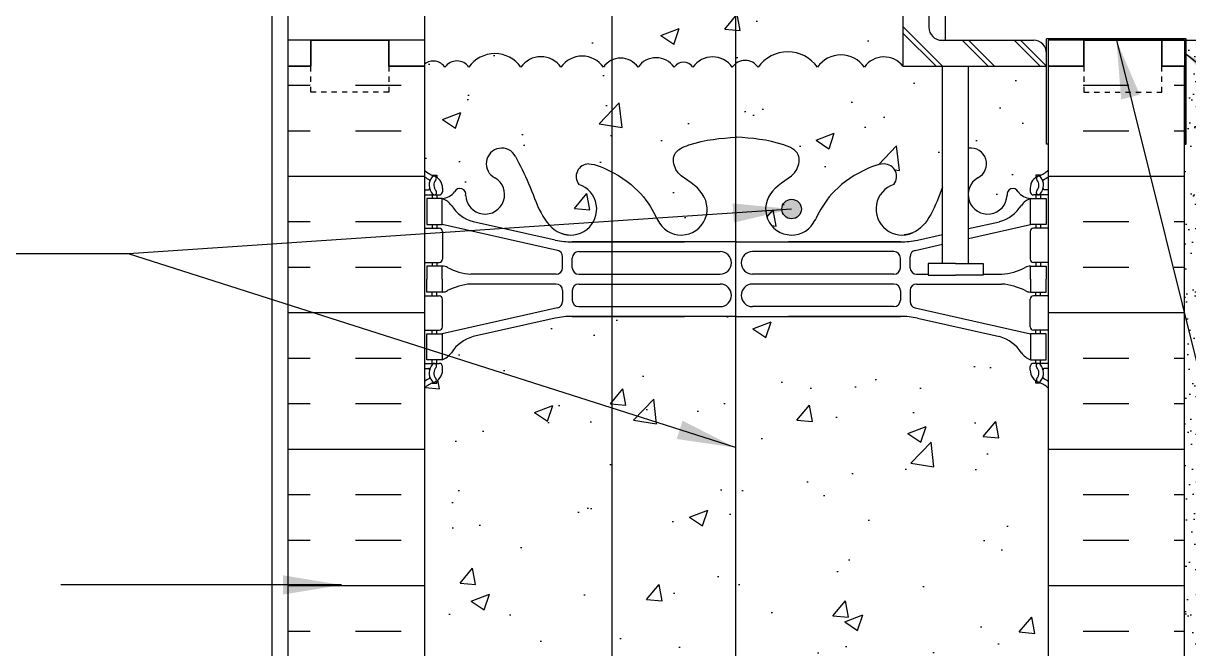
# Model space of a CAD drawing. Header units: inches. Extents: x 251.9 to 306.6, y 242.4 to 317.6.
# Drawn here: x 264.65 to 287.07, y 278.27 to 290.3 of the extents above; entities that cross this region are included whole.
import ezdxf

# ---------------------------------------------------------------- set-up
doc = ezdxf.new("R2010")
doc.units = ezdxf.units.IN
doc.header["$LTSCALE"] = 0.5
doc.header["$MEASUREMENT"] = 0
doc.linetypes.add('DASHED2', pattern=[0.375, 0.25, -0.125])
for name, color, linetype in [('HATCH', 12, 'Continuous'), ('line25', 2, 'Continuous'), ('LINE3', 3, 'Continuous'), ('LINE50', 5, 'Continuous'), ('LINE9', 9, 'Continuous'), ('TEXT', 4, 'Continuous'), ('Web_Edge', 9, 'Continuous')]:
    doc.layers.add(name, color=color, linetype=linetype)
doc.styles.add('DIM', font='romans.shx', dxfattribs={"width": 0.7})
doc.dimstyles.new('ext_12', dxfattribs={"dimscale": 12, "dimtxt": 0.09375, "dimasz": 0.09375, "dimexe": 0.09375, "dimexo": 0.0625, "dimgap": 0.0625, "dimtad": 1, "dimdec": 1, "dimzin": 3, "dimdsep": 46, "dimlunit": 4, "dimtxsty": 'DIM', "dimcen": 0.09, "dimdle": 0.09375, "dimclrt": 4, "dimadec": 0, "dimazin": 0, "dimtfac": 1, "dimtdec": 1, "dimtmove": 2, "dimatfit": 3, "dimfxl": 1, "dimfrac": 2, "dimtolj": 1, "dimtzin": 0, "dimarcsym": 0})
pattern_1 = [(0, (12.0422, 14.3605), (0, 2.625), []), (0, (12.0422, 15.2355), (0, 2.625), [0.875, -0.875]), (0, (12.0422, 16.1105), (0, 2.625), [0.875, -0.875])]
pattern_2 = [(50, (0, 0), (3.5863, -0.31376), [0.375, -4.125]), (355, (0, 0), (-0.693757, 3.76096), [0.3, -3.3]), (100.4514, (0.299, -0.026), (2.892544, 3.4472), [0.3187, -3.50571]), (46.1842, (0, 1), (5.336207, -0.827596), [0.5625, -6.1875]), (96.6356, (0.4447, 0.931), (4.67331, 4.87059), [0.47805, -5.25857]), (351.1842, (0, 1), (4.67331, 4.87059), [0.45, -4.95]), (21, (0.5, 0.75), (2.984535, -2.013094), [0.375, -4.125]), (326, (0.5, 0.75), (1.216577, 3.62575), [0.3, -3.3]), (71.4514, (0.7487, 0.5822), (4.201112, 1.612656), [0.3187, -3.50571]), (37.5, (0, 0), (0.0607993, 1.6644693), [0, -3.26, 0, -3.35, 0, -3.3125]), (7.5, (0, 0), (1.315348, 1.9720586), [0, -1.91, 0, -3.185, 0, -1.2625]), (327.5, (-1.115, 0), (2.669112, -0.1127744), [0, -1.25, 0, -3.9, 0, -5.175]), (317.5, (-1.615, 0), (2.915931, 0.500525), [0, -1.625, 0, -2.59, 0, -3.675])]

msp = doc.modelspace()

# ---------------------------------------------------------------- hatches: boundary and pattern name
at = {"layer": 'HATCH'}
h = msp.add_hatch(dxfattribs=at)
h.set_pattern_fill('AR-CONC', color=256, scale=0.5)
h.set_pattern_definition(pattern_2)
h.paths.add_polyline_path([(284.224, 306.006), (284.134, 306.006), (284.134, 306.047, -0.249069), (284.024, 306.254), (284.024, 306.322, -0.414214), (284.086, 306.384), (284.134, 306.384), (284.134, 306.454), (284.029, 306.454, -0.155529), (283.853, 306.588, 0.180914), (283.435, 306.9), (281.854, 307.253, 0.054974), (281.527, 307.289), (278.37, 307.289), (275.212, 307.289, 0.054974), (274.885, 307.253), (273.304, 306.9, 0.180914), (272.886, 306.588, -0.155529), (272.711, 306.454), (272.606, 306.454), (272.606, 306.384), (272.653, 306.384, -0.414214), (272.716, 306.322), (272.716, 306.254, -0.249069), (272.606, 306.047), (272.606, 306.006), (272.516, 306.006, 0.088416), (272.37, 305.908), (272.37, 303.476), (277.326, 303.476), (278.326, 304.476), (278.326, 302.476), (279.326, 303.476), (284.37, 303.476), (284.37, 305.908, 0.088416)])
h.paths.add_polyline_path([(284.37, 300.976), (279.326, 300.976), (278.326, 299.976), (278.326, 301.976), (277.326, 300.976), (272.37, 300.976), (272.37, 295.67, 0.088416), (272.516, 295.573), (272.606, 295.573), (272.606, 295.531, -0.249069), (272.716, 295.324), (272.716, 295.257, -0.414214), (272.653, 295.194), (272.606, 295.194), (272.606, 295.124), (272.711, 295.124, -0.155529), (272.886, 294.99, 0.180914), (273.304, 294.679), (274.885, 294.326, 0.054974), (275.212, 294.29), (278.37, 294.29), (281.527, 294.29, 0.054974), (281.854, 294.326), (283.435, 294.679, 0.180914), (283.853, 294.99, -0.155529), (284.029, 295.124), (284.134, 295.124), (284.134, 295.194), (284.086, 295.194, -0.414214), (284.024, 295.257), (284.024, 295.324, -0.249069), (284.134, 295.531), (284.134, 295.573), (284.224, 295.573, 0.088422), (284.37, 295.67)])
edge = h.paths.add_edge_path()
edge.add_line((281.574, 291.476), (281.824, 291.476))
edge.add_arc((281.824, 291.226), 0.25, 0, 90, ccw=False)
edge.add_line((282.074, 291.226), (282.074, 290.226))
edge.add_arc((282.324, 290.226), 0.25, 180, 270)
edge.add_line((282.324, 289.976), (282.389, 289.976))
edge.add_line((282.389, 289.976), (282.389, 291.476))
edge.add_line((282.389, 291.476), (282.486, 291.476))
edge.add_spline(control_points=[(282.486, 291.476), (282.445, 291.559), (282.245, 291.991), (282.084, 292.553), (281.759, 292.683)], knot_values=[0.298239, 0.298239, 0.298239, 0.298239, 0.579211, 1.703896, 1.703896, 1.703896, 1.703896], degree=3, periodic=0)
edge.add_spline(control_points=[(281.759, 292.683), (281.709, 292.703), (281.655, 292.716), (281.598, 292.724)], knot_values=[1.703896, 1.703896, 1.703896, 1.703896, 1.875321, 1.875321, 1.875321, 1.875321], degree=3, periodic=0)
edge.add_arc((281.557, 292.226), 0.5, 85.2926, 251.7937)
edge.add_arc((281.211, 291.601), 0.242, -90, 38.2327, ccw=False)
edge.add_spline(control_points=[(281.211, 291.359), (281.09, 291.357), (280.27, 291.709), (280.025, 292.156), (279.886, 292.436)], knot_values=[0.038125, 0.038125, 0.038125, 0.038125, 0.320663, 1.237398, 1.237398, 1.237398, 1.237398], degree=3, periodic=0)
edge.add_arc((279.432, 292.226), 0.5, 24.819, 224.1875)
edge.add_spline(control_points=[(279.074, 291.877), (279.181, 291.714), (279.541, 291.624), (279.618, 291.128), (279.07, 290.892), (278.666, 290.864), (278.37, 290.843)], knot_values=[0.229407, 0.229407, 0.229407, 0.229407, 0.844432, 1.128849, 1.464331, 2.389004, 2.389004, 2.389004, 2.389004], degree=3, periodic=0)
edge.add_spline(control_points=[(278.37, 290.843), (278.073, 290.864), (277.669, 290.892), (277.121, 291.128), (277.198, 291.624), (277.558, 291.714), (277.666, 291.877)], knot_values=[0.229407, 0.229407, 0.229407, 0.229407, 1.15408, 1.489562, 1.773979, 2.389004, 2.389004, 2.389004, 2.389004], degree=3, periodic=0)
edge.add_arc((277.307, 292.226), 0.5, 315.8125, 515.181)
edge.add_spline(control_points=[(276.853, 292.436), (276.714, 292.156), (276.469, 291.709), (275.649, 291.357), (275.528, 291.359)], knot_values=[0.038125, 0.038125, 0.038125, 0.038125, 0.95486, 1.237398, 1.237398, 1.237398, 1.237398], degree=3, periodic=0)
edge.add_arc((275.528, 291.601), 0.242, 141.7673, 270, ccw=False)
edge.add_arc((275.182, 292.226), 0.5, 288.2063, 454.7074)
edge.add_spline(control_points=[(275.141, 292.724), (275.084, 292.716), (275.03, 292.703), (274.98, 292.683)], knot_values=[1.703896, 1.703896, 1.703896, 1.703896, 1.875321, 1.875321, 1.875321, 1.875321], degree=3, periodic=0)
edge.add_spline(control_points=[(274.98, 292.683), (274.655, 292.553), (274.46, 291.872), (274.207, 291.382), (274.121, 291.215)], knot_values=[0, 0, 0, 0, 1.124685, 1.703896, 1.703896, 1.703896, 1.703896], degree=3, periodic=0)
edge.add_arc((273.856, 291.354), 0.3, 116.0575, 333.0565, ccw=False)
edge.add_arc((273.536, 291.948), 0.375, 300.1325, 537.0763)
edge.add_arc((273.05, 291.943), 0.113, -154.0569, 12.1844, ccw=False)
edge.add_arc((272.673, 291.675), 0.352, 38.4669, 83.8709)
edge.add_line((272.711, 292.024), (272.606, 292.024))
edge.add_line((272.606, 292.024), (272.606, 291.954))
edge.add_line((272.606, 291.954), (272.653, 291.954))
edge.add_arc((272.653, 291.892), 0.0625, 0, 90, ccw=False)
edge.add_line((272.716, 291.892), (272.716, 291.824))
edge.add_arc((272.466, 291.824), 0.25, 304.0558, 360, ccw=False)
edge.add_line((272.606, 291.617), (272.606, 291.575))
edge.add_line((272.606, 291.575), (272.516, 291.575))
edge.add_arc((272.716, 291.117), 0.5, 113.5782, 133.7891)
edge.add_line((272.37, 291.478), (272.37, 289.52))
edge.add_arc((272.537, 289.301), 0.276, 35, 127.3073, ccw=False)
edge.add_arc((272.993, 289.297), 0.281, 35, 145, ccw=False)
edge.add_arc((273.723, 289.109), 0.61, 35, 145, ccw=False)
edge.add_arc((274.609, 289.188), 0.471, 35, 145, ccw=False)
edge.add_arc((275.403, 289.173), 0.498, 35, 145, ccw=False)
edge.add_arc((276.144, 289.226), 0.406, 35, 145, ccw=False)
edge.add_arc((276.825, 289.215), 0.425, 35, 145, ccw=False)
edge.add_arc((277.353, 289.332), 0.22, 35, 145, ccw=False)
edge.add_arc((277.912, 289.194), 0.461, 35, 145, ccw=False)
edge.add_arc((278.54, 289.284), 0.305, 35, 145, ccw=False)
edge.add_arc((279.359, 289.06), 0.696, 35, 145, ccw=False)
edge.add_arc((280.381, 289.142), 0.552, 35, 145, ccw=False)
edge.add_arc((281.21, 289.195), 0.46, 37.6084, 145, ccw=False)
edge.add_line((281.574, 289.476), (281.574, 291.476))
h.paths.add_polyline_path([(284.024, 291.824), (284.024, 291.892, -0.414214), (284.086, 291.954), (284.134, 291.954), (284.134, 292.024), (284.029, 292.024, 0.200746), (283.791, 291.893, -0.886605), (283.578, 291.967, 1.679912), (283.015, 291.623, -0.176523), (283.158, 291.476), (284.37, 291.476), (284.37, 291.478, 0.088426), (284.224, 291.575), (284.134, 291.575), (284.134, 291.617, -0.249069)])
h.paths.add_polyline_path([(284.37, 283.286, 0.088414), (284.224, 283.383), (284.134, 283.383), (284.134, 283.425, -0.249069), (284.024, 283.632), (284.024, 283.699, -0.414214), (284.086, 283.762), (284.029, 283.832, -0.168672), (283.843, 283.982, 0.17445), (283.435, 284.277), (281.854, 284.63, 0.054974), (281.527, 284.666), (278.37, 284.666), (275.212, 284.666, 0.054974), (274.885, 284.63), (273.304, 284.277, 0.17445), (272.897, 283.982, -0.168672), (272.711, 283.832), (272.653, 283.762, -0.414214), (272.716, 283.699), (272.716, 283.632, -0.249069), (272.606, 283.425), (272.606, 283.383), (272.516, 283.383, 0.088416), (272.37, 283.286), (272.37, 277.67, 0.088416), (272.516, 277.573), (272.606, 277.573), (272.606, 277.531, -0.249069), (272.716, 277.324), (272.716, 277.257, -0.414214), (272.653, 277.194), (272.711, 277.124, -0.168672), (272.897, 276.975, 0.17445), (273.304, 276.679), (274.885, 276.326, 0.054974), (275.212, 276.29), (278.37, 276.29), (281.527, 276.29, 0.054974), (281.854, 276.326), (283.435, 276.679, 0.17445), (283.843, 276.975, -0.168672), (284.029, 277.124), (284.086, 277.194, -0.414214), (284.024, 277.257), (284.024, 277.324, -0.249069), (284.134, 277.531), (284.134, 277.573), (284.224, 277.573, 0.088412), (284.37, 277.67)])
h.paths.add_polyline_path([(284.37, 265.286, 0.08841), (284.224, 265.383), (284.134, 265.383), (284.134, 265.425, -0.249069), (284.024, 265.632), (284.024, 265.699, -0.414214), (284.086, 265.762), (284.029, 265.832, -0.168672), (283.843, 265.982, 0.17445), (283.435, 266.277), (281.854, 266.63, 0.054974), (281.527, 266.666), (278.37, 266.666), (275.212, 266.666, 0.054974), (274.885, 266.63), (273.304, 266.277, 0.17445), (272.897, 265.982, -0.168672), (272.711, 265.832), (272.653, 265.762, -0.414214), (272.716, 265.699), (272.716, 265.632, -0.249069), (272.606, 265.425), (272.606, 265.383), (272.516, 265.383, 0.088416), (272.37, 265.286), (272.37, 262.419), (277.37, 262.419), (278.37, 263.419), (278.37, 262.419), (278.37, 261.419), (279.37, 262.419), (284.37, 262.419)])
h = msp.add_hatch(dxfattribs=at)
h.set_pattern_fill('INSUL', color=256, scale=7, style=0)
h.set_pattern_definition(pattern_1)
h.paths.add_polyline_path([(272.37, 300.976), (269.745, 300.976), (269.745, 289.478), (270.182, 289.478), (270.182, 289.978), (271.682, 289.978), (271.682, 289.478), (272.37, 289.478)])
h.paths.add_polyline_path([(286.995, 300.976), (284.37, 300.976), (284.37, 291.476), (286.995, 291.476)])
h = msp.add_hatch(dxfattribs=at)
h.set_pattern_fill('INSUL', color=256, scale=7, style=0)
h.set_pattern_definition(pattern_1)
h.paths.add_polyline_path([(269.745, 271.478), (270.182, 271.478), (270.182, 271.978), (271.682, 271.978), (271.682, 271.478), (272.37, 271.478), (272.37, 289.478), (271.682, 289.478), (271.682, 289.978), (270.182, 289.978), (270.182, 289.478), (269.745, 289.478)])
h.paths.add_polyline_path([(286.995, 272.132), (284.37, 273.19), (284.37, 289.478), (286.995, 289.478)])
h = msp.add_hatch(dxfattribs=at)
h.set_pattern_fill('AR-SAND', color=256, scale=0.25, style=0)
h.set_pattern_definition([(37.5, (-101.89844, 39.00143), (-0.01574834, 0.48170594), [0, -0.38, 0, -0.425, 0, -0.40625]), (7.5, (-101.89844, 39.00143), (0.4424442, 0.7055365), [0, -0.205, 0, -0.3425, 0, -0.13125]), (327.5, (-102.20594, 39.00143), (0.77853547, 0.00141476), [0, -0.125, 0, -0.45, 0, -0.5875]), (317.5, (-102.20594, 39.0014), (0.75153165, 0.2194189), [0, -0.0625, 0, -0.295, 0, -0.3375])])
h.paths.add_polyline_path([(286.995, 272.419), (286.995, 272.132), (287.495, 272.132), (287.495, 285.917), (287.495, 289.976), (286.995, 289.976)])
h = msp.add_hatch(dxfattribs=at)
h.set_pattern_fill('AR-CONC', color=256, scale=0.5)
h.set_pattern_definition(pattern_2)
h.paths.add_polyline_path([(284.37, 287.976), (284.338, 287.976), (284.338, 289.476), (282.838, 289.476), (282.838, 287.898, -0.85879), (283.015, 287.333, 0.206862), (282.838, 287.094), (282.838, 286.923, 0.868971), (283.578, 286.989, -0.886605), (283.791, 287.063, 0.200746), (284.029, 286.932), (284.134, 286.932), (284.134, 287.002), (284.086, 287.002, -0.414214), (284.024, 287.064), (284.024, 287.132, -0.249069), (284.134, 287.339), (284.134, 287.381), (284.224, 287.381, 0.088415), (284.37, 287.478)])
edge = h.paths.add_edge_path()
edge.add_line((282.338, 289.476), (281.574, 289.476))
edge.add_arc((281.21, 289.195), 0.46, 37.6084, 145)
edge.add_arc((280.381, 289.142), 0.552, 35, 145)
edge.add_arc((279.359, 289.06), 0.696, 35, 145)
edge.add_arc((278.54, 289.284), 0.305, 35, 145)
edge.add_arc((277.912, 289.194), 0.461, 35, 145)
edge.add_arc((277.353, 289.332), 0.22, 35, 145)
edge.add_arc((276.825, 289.215), 0.425, 35, 145)
edge.add_arc((276.144, 289.226), 0.406, 35, 145)
edge.add_arc((275.403, 289.173), 0.498, 35, 145)
edge.add_arc((274.609, 289.188), 0.471, 35, 145)
edge.add_arc((273.723, 289.109), 0.61, 35, 145)
edge.add_arc((272.993, 289.297), 0.281, 35, 145)
edge.add_arc((272.537, 289.301), 0.276, 35, 127.3073)
edge.add_line((272.37, 289.52), (272.37, 289.478))
edge.add_line((272.37, 289.478), (272.37, 287.783))
edge.add_line((272.37, 287.783), (272.37, 287.478))
edge.add_arc((272.716, 287.839), 0.5, 226.2109, 246.4218)
edge.add_line((272.516, 287.381), (272.606, 287.381))
edge.add_line((272.606, 287.381), (272.606, 287.339))
edge.add_arc((272.466, 287.132), 0.25, 0, 55.9442, ccw=False)
edge.add_line((272.716, 287.132), (272.716, 287.064))
edge.add_arc((272.653, 287.064), 0.0625, -90, 0, ccw=False)
edge.add_line((272.653, 287.002), (272.606, 287.002))
edge.add_line((272.606, 287.002), (272.606, 286.932))
edge.add_line((272.606, 286.932), (272.711, 286.932))
edge.add_arc((272.673, 287.281), 0.352, 276.1291, 321.5331)
edge.add_arc((273.05, 287.013), 0.113, -12.1844, 154.0569, ccw=False)
edge.add_arc((273.536, 287.008), 0.375, 182.9237, 419.8675)
edge.add_arc((273.856, 287.602), 0.3, 27.597, 243.9425, ccw=False)
edge.add_spline(control_points=[(274.121, 287.741), (274.188, 287.612), (274.254, 287.483), (274.318, 287.344)], knot_values=[0, 0, 0, 0, 0.447744, 0.447744, 0.447744, 0.447744], degree=3, periodic=0)
edge.add_spline(control_points=[(274.318, 287.344), (274.336, 287.304), (274.415, 287.125), (274.487, 286.926), (274.551, 286.784)], knot_values=[0.447744, 0.447744, 0.447744, 0.447744, 0.579211, 1.009728, 1.009728, 1.009728, 1.009728], degree=3, periodic=0)
edge.add_spline(control_points=[(274.551, 286.784), (274.566, 286.749), (274.583, 286.715), (274.6, 286.681)], knot_values=[1.009728, 1.009728, 1.009728, 1.009728, 1.116334, 1.116334, 1.116334, 1.116334], degree=3, periodic=0)
edge.add_spline(control_points=[(274.6, 286.681), (274.613, 286.654), (274.628, 286.628), (274.642, 286.603)], knot_values=[1.116334, 1.116334, 1.116334, 1.116334, 1.201719, 1.201719, 1.201719, 1.201719], degree=3, periodic=0)
edge.add_spline(control_points=[(274.642, 286.603), (274.656, 286.579), (274.671, 286.555), (274.686, 286.533)], knot_values=[1.201719, 1.201719, 1.201719, 1.201719, 1.282554, 1.282554, 1.282554, 1.282554], degree=3, periodic=0)
edge.add_spline(control_points=[(274.686, 286.533), (274.696, 286.517), (274.707, 286.501), (274.718, 286.486)], knot_values=[1.282554, 1.282554, 1.282554, 1.282554, 1.339568, 1.339568, 1.339568, 1.339568], degree=3, periodic=0)
edge.add_spline(control_points=[(274.718, 286.486), (274.729, 286.472), (274.74, 286.458), (274.751, 286.445)], knot_values=[1.339568, 1.339568, 1.339568, 1.339568, 1.393854, 1.393854, 1.393854, 1.393854], degree=3, periodic=0)
edge.add_spline(control_points=[(274.751, 286.445), (274.763, 286.431), (274.776, 286.417), (274.788, 286.404)], knot_values=[1.393854, 1.393854, 1.393854, 1.393854, 1.451471, 1.451471, 1.451471, 1.451471], degree=3, periodic=0)
edge.add_spline(control_points=[(274.788, 286.404), (274.8, 286.392), (274.813, 286.381), (274.825, 286.37)], knot_values=[1.451471, 1.451471, 1.451471, 1.451471, 1.505342, 1.505342, 1.505342, 1.505342], degree=3, periodic=0)
edge.add_spline(control_points=[(274.825, 286.37), (274.839, 286.358), (274.853, 286.346), (274.867, 286.336)], knot_values=[1.505342, 1.505342, 1.505342, 1.505342, 1.563384, 1.563384, 1.563384, 1.563384], degree=3, periodic=0)
edge.add_spline(control_points=[(274.867, 286.336), (274.88, 286.326), (274.894, 286.317), (274.908, 286.309)], knot_values=[1.563384, 1.563384, 1.563384, 1.563384, 1.616944, 1.616944, 1.616944, 1.616944], degree=3, periodic=0)
edge.add_spline(control_points=[(274.908, 286.309), (274.92, 286.302), (274.932, 286.295), (274.944, 286.289)], knot_values=[1.616944, 1.616944, 1.616944, 1.616944, 1.660464, 1.660464, 1.660464, 1.660464], degree=3, periodic=0)
edge.add_spline(control_points=[(274.944, 286.289), (274.956, 286.283), (274.968, 286.278), (274.98, 286.273)], knot_values=[1.660464, 1.660464, 1.660464, 1.660464, 1.703896, 1.703896, 1.703896, 1.703896], degree=3, periodic=0)
edge.add_spline(control_points=[(274.98, 286.273), (274.99, 286.269), (275, 286.265), (275.01, 286.262)], knot_values=[1.703896, 1.703896, 1.703896, 1.703896, 1.737704, 1.737704, 1.737704, 1.737704], degree=3, periodic=0)
edge.add_spline(control_points=[(275.01, 286.262), (275.023, 286.258), (275.036, 286.254), (275.049, 286.25)], knot_values=[1.737704, 1.737704, 1.737704, 1.737704, 1.78039, 1.78039, 1.78039, 1.78039], degree=3, periodic=0)
edge.add_spline(control_points=[(275.049, 286.25), (275.063, 286.247), (275.077, 286.244), (275.091, 286.241)], knot_values=[1.78039, 1.78039, 1.78039, 1.78039, 1.824512, 1.824512, 1.824512, 1.824512], degree=3, periodic=0)
edge.add_spline(control_points=[(275.091, 286.241), (275.108, 286.237), (275.124, 286.235), (275.141, 286.232)], knot_values=[1.824512, 1.824512, 1.824512, 1.824512, 1.875321, 1.875321, 1.875321, 1.875321], degree=3, periodic=0)
edge.add_arc((275.182, 286.73), 0.5, 265.2926, 431.7937)
edge.add_arc((275.528, 287.355), 0.242, 90.0949, 218.2327, ccw=False)
edge.add_spline(control_points=[(275.528, 287.597), (275.536, 287.597), (275.545, 287.597), (275.554, 287.596)], knot_values=[0.038125, 0.038125, 0.038125, 0.038125, 0.057028, 0.057028, 0.057028, 0.057028], degree=3, periodic=0)
edge.add_spline(control_points=[(275.554, 287.596), (275.562, 287.596), (275.571, 287.595), (275.58, 287.594)], knot_values=[0.057028, 0.057028, 0.057028, 0.057028, 0.075602, 0.075602, 0.075602, 0.075602], degree=3, periodic=0)
edge.add_spline(control_points=[(275.58, 287.594), (275.59, 287.592), (275.599, 287.591), (275.609, 287.589)], knot_values=[0.075602, 0.075602, 0.075602, 0.075602, 0.094837, 0.094837, 0.094837, 0.094837], degree=3, periodic=0)
edge.add_spline(control_points=[(275.609, 287.589), (275.619, 287.587), (275.63, 287.584), (275.64, 287.582)], knot_values=[0.094837, 0.094837, 0.094837, 0.094837, 0.114375, 0.114375, 0.114375, 0.114375], degree=3, periodic=0)
edge.add_spline(control_points=[(275.64, 287.582), (275.66, 287.577), (275.681, 287.571), (275.702, 287.564)], knot_values=[0.114375, 0.114375, 0.114375, 0.114375, 0.151527, 0.151527, 0.151527, 0.151527], degree=3, periodic=0)
edge.add_spline(control_points=[(275.702, 287.564), (275.725, 287.556), (275.748, 287.548), (275.771, 287.539)], knot_values=[0.151527, 0.151527, 0.151527, 0.151527, 0.190624, 0.190624, 0.190624, 0.190624], degree=3, periodic=0)
edge.add_spline(control_points=[(275.771, 287.539), (275.815, 287.521), (275.861, 287.501), (275.905, 287.479)], knot_values=[0.190624, 0.190624, 0.190624, 0.190624, 0.264926, 0.264926, 0.264926, 0.264926], degree=3, periodic=0)
edge.add_spline(control_points=[(275.905, 287.479), (275.939, 287.463), (275.982, 287.44), (276.023, 287.417), (276.033, 287.412)], knot_values=[0.264926, 0.264926, 0.264926, 0.264926, 0.320663, 0.337943, 0.337943, 0.337943, 0.337943], degree=3, periodic=0)
edge.add_spline(control_points=[(276.033, 287.412), (276.076, 287.387), (276.117, 287.362), (276.156, 287.337)], knot_values=[0.337943, 0.337943, 0.337943, 0.337943, 0.416132, 0.416132, 0.416132, 0.416132], degree=3, periodic=0)
edge.add_spline(control_points=[(276.156, 287.337), (276.192, 287.314), (276.226, 287.29), (276.259, 287.266)], knot_values=[0.416132, 0.416132, 0.416132, 0.416132, 0.48854, 0.48854, 0.48854, 0.48854], degree=3, periodic=0)
edge.add_spline(control_points=[(276.259, 287.266), (276.294, 287.24), (276.327, 287.214), (276.358, 287.188)], knot_values=[0.48854, 0.48854, 0.48854, 0.48854, 0.567329, 0.567329, 0.567329, 0.567329], degree=3, periodic=0)
edge.add_spline(control_points=[(276.358, 287.188), (276.387, 287.163), (276.414, 287.139), (276.439, 287.115)], knot_values=[0.567329, 0.567329, 0.567329, 0.567329, 0.639328, 0.639328, 0.639328, 0.639328], degree=3, periodic=0)
edge.add_spline(control_points=[(276.439, 287.115), (276.467, 287.088), (276.494, 287.061), (276.518, 287.034)], knot_values=[0.639328, 0.639328, 0.639328, 0.639328, 0.718521, 0.718521, 0.718521, 0.718521], degree=3, periodic=0)
edge.add_spline(control_points=[(276.518, 287.034), (276.541, 287.01), (276.561, 286.985), (276.581, 286.961)], knot_values=[0.718521, 0.718521, 0.718521, 0.718521, 0.789856, 0.789856, 0.789856, 0.789856], degree=3, periodic=0)
edge.add_spline(control_points=[(276.581, 286.961), (276.603, 286.934), (276.624, 286.907), (276.644, 286.88)], knot_values=[0.789856, 0.789856, 0.789856, 0.789856, 0.869703, 0.869703, 0.869703, 0.869703], degree=3, periodic=0)
edge.add_spline(control_points=[(276.644, 286.88), (276.664, 286.851), (276.683, 286.823), (276.701, 286.795)], knot_values=[0.869703, 0.869703, 0.869703, 0.869703, 0.95312, 0.95312, 0.95312, 0.95312], degree=3, periodic=0)
edge.add_spline(control_points=[(276.701, 286.795), (276.732, 286.747), (276.759, 286.7), (276.784, 286.654)], knot_values=[0.95312, 0.95312, 0.95312, 0.95312, 1.0964, 1.0964, 1.0964, 1.0964], degree=3, periodic=0)
edge.add_spline(control_points=[(276.784, 286.654), (276.809, 286.608), (276.832, 286.564), (276.853, 286.52)], knot_values=[1.0964, 1.0964, 1.0964, 1.0964, 1.237398, 1.237398, 1.237398, 1.237398], degree=3, periodic=0)
edge.add_arc((277.307, 286.73), 0.5, 204.819, 404.1875)
edge.add_spline(control_points=[(277.666, 287.079), (277.558, 287.242), (277.198, 287.333), (277.121, 287.828), (277.669, 288.064), (278.073, 288.092), (278.37, 288.113)], knot_values=[0.229407, 0.229407, 0.229407, 0.229407, 0.844432, 1.128849, 1.464331, 2.389004, 2.389004, 2.389004, 2.389004], degree=3, periodic=0)
edge.add_spline(control_points=[(278.37, 288.113), (278.666, 288.092), (279.07, 288.064), (279.618, 287.828), (279.541, 287.333), (279.181, 287.242), (279.074, 287.079)], knot_values=[0.229407, 0.229407, 0.229407, 0.229407, 1.15408, 1.489562, 1.773979, 2.389004, 2.389004, 2.389004, 2.389004], degree=3, periodic=0)
edge.add_arc((279.432, 286.73), 0.5, 135.8125, 335.181)
edge.add_spline(control_points=[(279.886, 286.52), (279.907, 286.564), (279.93, 286.608), (279.955, 286.654)], knot_values=[1.0964, 1.0964, 1.0964, 1.0964, 1.237398, 1.237398, 1.237398, 1.237398], degree=3, periodic=0)
edge.add_spline(control_points=[(279.955, 286.654), (279.994, 286.727), (280.04, 286.803), (280.095, 286.88)], knot_values=[0.869703, 0.869703, 0.869703, 0.869703, 1.0964, 1.0964, 1.0964, 1.0964], degree=3, periodic=0)
edge.add_spline(control_points=[(280.095, 286.88), (280.115, 286.907), (280.136, 286.934), (280.158, 286.961)], knot_values=[0.789856, 0.789856, 0.789856, 0.789856, 0.869703, 0.869703, 0.869703, 0.869703], degree=3, periodic=0)
edge.add_spline(control_points=[(280.158, 286.961), (280.178, 286.985), (280.199, 287.01), (280.221, 287.034)], knot_values=[0.718521, 0.718521, 0.718521, 0.718521, 0.789856, 0.789856, 0.789856, 0.789856], degree=3, periodic=0)
edge.add_spline(control_points=[(280.221, 287.034), (280.246, 287.061), (280.272, 287.088), (280.3, 287.115)], knot_values=[0.639328, 0.639328, 0.639328, 0.639328, 0.718521, 0.718521, 0.718521, 0.718521], degree=3, periodic=0)
edge.add_spline(control_points=[(280.3, 287.115), (280.325, 287.139), (280.352, 287.163), (280.381, 287.188)], knot_values=[0.567328, 0.567328, 0.567328, 0.567328, 0.639328, 0.639328, 0.639328, 0.639328], degree=3, periodic=0)
edge.add_spline(control_points=[(280.381, 287.188), (280.412, 287.214), (280.445, 287.24), (280.48, 287.266)], knot_values=[0.48854, 0.48854, 0.48854, 0.48854, 0.567328, 0.567328, 0.567328, 0.567328], degree=3, periodic=0)
edge.add_spline(control_points=[(280.48, 287.266), (280.513, 287.29), (280.547, 287.314), (280.583, 287.337)], knot_values=[0.416132, 0.416132, 0.416132, 0.416132, 0.48854, 0.48854, 0.48854, 0.48854], degree=3, periodic=0)
edge.add_spline(control_points=[(280.583, 287.337), (280.622, 287.362), (280.663, 287.387), (280.706, 287.412)], knot_values=[0.337943, 0.337943, 0.337943, 0.337943, 0.416132, 0.416132, 0.416132, 0.416132], degree=3, periodic=0)
edge.add_spline(control_points=[(280.706, 287.412), (280.716, 287.417), (280.757, 287.44), (280.8, 287.463), (280.834, 287.479)], knot_values=[0.264926, 0.264926, 0.264926, 0.264926, 0.282207, 0.337943, 0.337943, 0.337943, 0.337943], degree=3, periodic=0)
edge.add_spline(control_points=[(280.834, 287.479), (280.879, 287.501), (280.924, 287.521), (280.968, 287.539)], knot_values=[0.190624, 0.190624, 0.190624, 0.190624, 0.264926, 0.264926, 0.264926, 0.264926], degree=3, periodic=0)
edge.add_spline(control_points=[(280.968, 287.539), (280.992, 287.548), (281.015, 287.556), (281.037, 287.564)], knot_values=[0.151527, 0.151527, 0.151527, 0.151527, 0.190624, 0.190624, 0.190624, 0.190624], degree=3, periodic=0)
edge.add_spline(control_points=[(281.037, 287.564), (281.058, 287.571), (281.079, 287.577), (281.099, 287.582)], knot_values=[0.114375, 0.114375, 0.114375, 0.114375, 0.151527, 0.151527, 0.151527, 0.151527], degree=3, periodic=0)
edge.add_spline(control_points=[(281.099, 287.582), (281.11, 287.584), (281.12, 287.587), (281.13, 287.589)], knot_values=[0.094837, 0.094837, 0.094837, 0.094837, 0.114375, 0.114375, 0.114375, 0.114375], degree=3, periodic=0)
edge.add_spline(control_points=[(281.13, 287.589), (281.14, 287.591), (281.15, 287.592), (281.159, 287.594)], knot_values=[0.075602, 0.075602, 0.075602, 0.075602, 0.094837, 0.094837, 0.094837, 0.094837], degree=3, periodic=0)
edge.add_spline(control_points=[(281.159, 287.594), (281.168, 287.595), (281.177, 287.596), (281.186, 287.596)], knot_values=[0.057022, 0.057022, 0.057022, 0.057022, 0.075602, 0.075602, 0.075602, 0.075602], degree=3, periodic=0)
edge.add_spline(control_points=[(281.186, 287.596), (281.194, 287.597), (281.203, 287.597), (281.211, 287.597)], knot_values=[0.038125, 0.038125, 0.038125, 0.038125, 0.057022, 0.057022, 0.057022, 0.057022], degree=3, periodic=0)
edge.add_arc((281.211, 287.355), 0.242, -38.2327, 90, ccw=False)
edge.add_arc((281.557, 286.73), 0.5, 108.2063, 274.7074)
edge.add_spline(control_points=[(281.598, 286.232), (281.612, 286.234), (281.625, 286.236), (281.638, 286.239)], knot_values=[1.83472, 1.83472, 1.83472, 1.83472, 1.875321, 1.875321, 1.875321, 1.875321], degree=3, periodic=0)
edge.add_spline(control_points=[(281.638, 286.239), (281.651, 286.241), (281.664, 286.244), (281.676, 286.247)], knot_values=[1.794893, 1.794893, 1.794893, 1.794893, 1.83472, 1.83472, 1.83472, 1.83472], degree=3, periodic=0)
edge.add_spline(control_points=[(281.676, 286.247), (281.689, 286.25), (281.702, 286.254), (281.715, 286.257)], knot_values=[1.753493, 1.753493, 1.753493, 1.753493, 1.794893, 1.794893, 1.794893, 1.794893], degree=3, periodic=0)
edge.add_spline(control_points=[(281.715, 286.257), (281.726, 286.261), (281.738, 286.265), (281.749, 286.269)], knot_values=[1.714612, 1.714612, 1.714612, 1.714612, 1.753493, 1.753493, 1.753493, 1.753493], degree=3, periodic=0)
edge.add_spline(control_points=[(281.749, 286.269), (281.753, 286.27), (281.756, 286.272), (281.759, 286.273)], knot_values=[1.703896, 1.703896, 1.703896, 1.703896, 1.714612, 1.714612, 1.714612, 1.714612], degree=3, periodic=0)
edge.add_spline(control_points=[(281.759, 286.273), (281.766, 286.276), (281.774, 286.279), (281.782, 286.283)], knot_values=[1.67731, 1.67731, 1.67731, 1.67731, 1.703896, 1.703896, 1.703896, 1.703896], degree=3, periodic=0)
edge.add_spline(control_points=[(281.782, 286.283), (281.792, 286.288), (281.803, 286.293), (281.813, 286.298)], knot_values=[1.63936, 1.63936, 1.63936, 1.63936, 1.67731, 1.67731, 1.67731, 1.67731], degree=3, periodic=0)
edge.add_spline(control_points=[(281.813, 286.298), (281.822, 286.303), (281.831, 286.308), (281.839, 286.314)], knot_values=[1.605986, 1.605986, 1.605986, 1.605986, 1.63936, 1.63936, 1.63936, 1.63936], degree=3, periodic=0)
edge.add_spline(control_points=[(281.839, 286.314), (281.848, 286.319), (281.857, 286.325), (281.866, 286.331)], knot_values=[1.571994, 1.571994, 1.571994, 1.571994, 1.605986, 1.605986, 1.605986, 1.605986], degree=3, periodic=0)
edge.add_spline(control_points=[(281.866, 286.331), (281.875, 286.338), (281.884, 286.345), (281.893, 286.352)], knot_values=[1.53468, 1.53468, 1.53468, 1.53468, 1.571994, 1.571994, 1.571994, 1.571994], degree=3, periodic=0)
edge.add_spline(control_points=[(281.893, 286.352), (281.901, 286.358), (281.909, 286.365), (281.916, 286.372)], knot_values=[1.502082, 1.502082, 1.502082, 1.502082, 1.53468, 1.53468, 1.53468, 1.53468], degree=3, periodic=0)
edge.add_spline(control_points=[(281.916, 286.372), (281.925, 286.38), (281.934, 286.388), (281.943, 286.396)], knot_values=[1.463418, 1.463418, 1.463418, 1.463418, 1.502082, 1.502082, 1.502082, 1.502082], degree=3, periodic=0)
edge.add_spline(control_points=[(281.943, 286.396), (281.954, 286.407), (281.964, 286.418), (281.974, 286.429)], knot_values=[1.415341, 1.415341, 1.415341, 1.415341, 1.463418, 1.463418, 1.463418, 1.463418], degree=3, periodic=0)
edge.add_spline(control_points=[(281.974, 286.429), (281.987, 286.443), (281.999, 286.458), (282.011, 286.473)], knot_values=[1.356592, 1.356592, 1.356592, 1.356592, 1.415341, 1.415341, 1.415341, 1.415341], degree=3, periodic=0)
edge.add_spline(control_points=[(282.011, 286.473), (282.023, 286.49), (282.036, 286.507), (282.048, 286.525)], knot_values=[1.29194, 1.29194, 1.29194, 1.29194, 1.356592, 1.356592, 1.356592, 1.356592], degree=3, periodic=0)
edge.add_spline(control_points=[(282.048, 286.525), (282.069, 286.556), (282.089, 286.589), (282.108, 286.623)], knot_values=[1.179049, 1.179049, 1.179049, 1.179049, 1.29194, 1.29194, 1.29194, 1.29194], degree=3, periodic=0)
edge.add_spline(control_points=[(282.108, 286.623), (282.135, 286.67), (282.159, 286.72), (282.183, 286.771)], knot_values=[1.023144, 1.023144, 1.023144, 1.023144, 1.179049, 1.179049, 1.179049, 1.179049], degree=3, periodic=0)
edge.add_spline(control_points=[(282.183, 286.771), (282.206, 286.822), (282.228, 286.875), (282.25, 286.928)], knot_values=[0.866924, 0.866924, 0.866924, 0.866924, 1.023144, 1.023144, 1.023144, 1.023144], degree=3, periodic=0)
edge.add_spline(control_points=[(282.25, 286.928), (282.28, 287.003), (282.309, 287.078), (282.338, 287.15)], knot_values=[0.648708, 0.648708, 0.648708, 0.648708, 0.866924, 0.866924, 0.866924, 0.866924], degree=3, periodic=0)
edge.add_line((282.338, 287.15), (282.338, 289.476))
at = {"layer": 'LINE3'}
h = msp.add_hatch(color=256, dxfattribs=at)
h.paths.add_polyline_path([(279.616, 286.765, 0.831395), (279.248, 286.765)])
h.paths.add_polyline_path([(279.62, 286.73, 0.045935), (279.616, 286.765), (279.248, 286.765, 0.045935), (279.245, 286.73, 1)])

# ---------------------------------------------------------------- linework, layer by layer
at = {"layer": 'HATCH'}
for p, q in [((281.574, 290.24), (282.338, 289.476)), ((281.574, 290.115), (282.213, 289.476)), ((282.713, 289.976), (283.213, 289.476)), ((282.838, 289.976), (283.338, 289.476)), ((283.713, 289.976), (284.213, 289.476)), ((283.838, 289.976), (284.338, 289.476))]:
    msp.add_line(p, q, dxfattribs=at)
msp.add_lwpolyline([(281.574, 289.476, 0.506186), (280.833, 289.459, 0.520567), (279.929, 289.459, 0.520567), (278.789, 289.459, 0.520567), (278.29, 289.459, 0.520567), (277.534, 289.459, 0.520567), (277.173, 289.459, 0.520567), (276.477, 289.459, 0.520567), (275.811, 289.459, 0.520567), (274.995, 289.459, 0.520567), (274.224, 289.459, 0.520567), (273.223, 289.459, 0.520567), (272.763, 289.459, 0.426058), (272.37, 289.52, 0.426058)], format="xyb", dxfattribs=at)
at = {"layer": 'line25'}
for p, q in [((272.37, 300.976), (272.37, 289.478)), ((272.37, 300.976), (272.37, 289.478)), ((281.574, 291.476), (281.574, 289.476)), ((282.074, 291.226), (282.074, 290.226)), ((282.324, 289.976), (284.088, 289.976)), ((287.026, 290.007), (284.338, 290.007)), ((284.338, 287.976), (284.338, 290.007)), ((286.995, 289.976), (284.37, 289.976)), ((286.995, 289.976), (284.37, 289.976)), ((284.37, 289.976), (284.37, 287.976)), ((286.995, 289.976), (286.995, 287.976)), ((287.026, 287.976), (287.026, 290.007)), ((284.338, 289.476), (284.338, 289.726)), ((272.37, 289.478), (272.37, 287.783)), ((281.574, 289.476), (284.338, 289.476)), ((282.338, 285.683), (282.338, 289.476)), ((282.838, 285.683), (282.838, 289.476)), ((284.37, 289.478), (284.37, 273.19)), ((284.37, 287.976), (284.338, 287.976)), ((286.995, 287.976), (287.026, 287.976)), ((272.37, 287.783), (272.37, 271.478))]:
    msp.add_line(p, q, dxfattribs=at)
at = {"layer": 'line25', "color": 192}
msp.add_line((286.557, 289.976), (295.432, 289.976), dxfattribs=at)
at = {"layer": 'line25'}
for points in [[(282.588, 285.683), (282.06, 285.683), (282.06, 285.457), (282.588, 285.457)], [(282.588, 285.683), (283.117, 285.683), (283.117, 285.457), (282.857, 285.457)], [(282.857, 285.457), (282.588, 285.457)]]:
    msp.add_lwpolyline(points, dxfattribs=at)
for centre, start, end in [((282.324, 290.226), 180, 270), ((284.088, 289.726), 0, 90)]:
    msp.add_arc(centre, 0.25, start, end, dxfattribs=at)
at = {"layer": 'LINE3'}
for p, q in [((275.974, 300.976), (275.974, 269.576)), ((278.35, 300), (278.35, 263.399))]:
    msp.add_line(p, q, dxfattribs=at)
msp.add_circle((279.432, 286.73), 0.188, dxfattribs=at)
at = {"layer": 'LINE50'}
for p, q in [((269.745, 289.478), (269.745, 300.976)), ((285.057, 289.478), (285.057, 289.978)), ((285.057, 289.978), (286.557, 289.978)), ((285.057, 289.978), (286.557, 289.978)), ((286.557, 289.978), (286.557, 289.478)), ((269.745, 271.478), (269.745, 289.478)), ((284.37, 289.478), (285.057, 289.478)), ((286.557, 289.478), (286.995, 289.478)), ((286.995, 272.132), (286.995, 289.478))]:
    msp.add_line(p, q, dxfattribs=at)
for points in [[(272.37, 289.478), (271.682, 289.478), (271.682, 289.978), (270.182, 289.978), (270.182, 289.478), (269.745, 289.478)], [(269.745, 289.478), (270.182, 289.478), (270.182, 289.978), (271.682, 289.978), (271.682, 289.478), (272.37, 289.478)], [(286.995, 289.478), (286.557, 289.478), (286.557, 289.978), (285.057, 289.978), (285.057, 289.478), (284.37, 289.478)]]:
    msp.add_lwpolyline(points, dxfattribs=at)
at = {"layer": 'LINE9'}
for p, q in [((269.432, 300.976), (269.432, 262.419)), ((282.389, 291.476), (282.389, 289.976))]:
    msp.add_line(p, q, dxfattribs=at)
at = {"layer": 'LINE9', "linetype": 'DASHED2', "ltscale": 0.15}
for points in [[(271.682, 289.478), (271.682, 289.478), (271.682, 288.978), (270.182, 288.978), (270.182, 289.478), (270.182, 289.478)], [(271.682, 289.478), (271.682, 289.478), (271.682, 288.978), (270.182, 288.978), (270.182, 289.478), (270.182, 289.478)], [(285.057, 289.478), (285.057, 289.478), (285.057, 288.978), (286.557, 288.978), (286.557, 289.478), (286.557, 289.478)], [(285.057, 289.478), (285.057, 289.478), (285.057, 288.978), (286.557, 288.978), (286.557, 289.478), (286.557, 289.478)]]:
    msp.add_lwpolyline(points, dxfattribs=at)
at = {"layer": 'Web_Edge'}
for p, q in [((272.516, 287.381), (272.606, 287.381)), ((272.606, 287.381), (272.606, 287.339)), ((284.224, 287.381), (284.134, 287.381)), ((284.134, 287.381), (284.134, 287.339)), ((272.37, 287.102), (272.447, 287.102)), ((272.716, 287.132), (272.716, 287.064)), ((284.024, 287.132), (284.024, 287.064)), ((284.37, 287.102), (284.292, 287.102)), ((272.37, 287.002), (272.653, 287.002)), ((272.516, 287.002), (272.516, 286.932)), ((272.606, 287.002), (272.606, 286.932)), ((284.37, 287.002), (284.086, 287.002)), ((284.134, 287.002), (284.134, 286.932)), ((284.224, 287.002), (284.224, 286.932)), ((272.37, 286.362), (272.653, 286.362)), ((272.516, 286.432), (272.516, 286.362)), ((272.606, 286.432), (272.606, 286.362)), ((274.928, 285.935), (272.711, 286.432)), ((274.885, 286.134), (273.304, 286.487)), ((282.838, 286.353), (283.435, 286.487)), ((282.838, 286.165), (284.029, 286.432)), ((284.37, 286.362), (284.086, 286.362)), ((284.134, 286.432), (284.134, 286.362)), ((284.224, 286.432), (284.224, 286.362)), ((272.716, 286.299), (272.716, 285.764)), ((281.854, 286.134), (282.338, 286.242)), ((284.024, 286.299), (284.024, 285.764)), ((275.212, 286.098), (277.37, 286.098)), ((278.37, 286.098), (275.212, 286.098)), ((275.338, 285.911), (278.058, 285.911)), ((278.37, 286.098), (281.527, 286.098)), ((281.401, 285.911), (278.682, 285.911)), ((281.527, 286.098), (279.37, 286.098)), ((281.811, 285.935), (282.338, 286.053)), ((272.37, 285.702), (272.653, 285.702)), ((272.516, 285.702), (272.516, 285.632)), ((272.606, 285.702), (272.606, 285.632)), ((275.026, 285.601), (275.026, 285.813)), ((275.213, 285.602), (275.213, 285.786)), ((281.526, 285.602), (281.526, 285.786)), ((281.713, 285.601), (281.713, 285.813)), ((284.37, 285.702), (284.086, 285.702)), ((284.134, 285.702), (284.134, 285.632)), ((284.224, 285.702), (284.224, 285.632)), ((274.901, 285.476), (273.263, 285.476)), ((275.338, 285.477), (278.058, 285.477)), ((281.401, 285.477), (278.682, 285.477)), ((281.838, 285.476), (282.06, 285.476)), ((283.117, 285.476), (283.476, 285.476)), ((274.901, 285.288), (273.263, 285.288)), ((275.338, 285.287), (278.058, 285.287)), ((281.401, 285.287), (278.682, 285.287)), ((281.838, 285.288), (283.476, 285.288)), ((272.37, 285.062), (272.653, 285.062)), ((272.516, 285.062), (272.516, 285.132)), ((272.606, 285.062), (272.606, 285.132)), ((272.716, 284.464), (272.716, 284.999)), ((275.026, 285.163), (275.026, 284.951)), ((275.213, 285.162), (275.213, 284.978)), ((281.526, 285.162), (281.526, 284.978)), ((281.713, 285.163), (281.713, 284.951)), ((284.024, 284.464), (284.024, 284.999)), ((284.37, 285.062), (284.086, 285.062)), ((284.134, 285.062), (284.134, 285.132)), ((284.224, 285.062), (284.224, 285.132)), ((274.928, 284.829), (272.711, 284.332)), ((275.338, 284.853), (278.058, 284.853)), ((281.401, 284.853), (278.682, 284.853)), ((281.811, 284.829), (284.029, 284.332)), ((274.885, 284.63), (273.304, 284.277)), ((275.212, 284.666), (277.37, 284.666)), ((278.37, 284.666), (275.212, 284.666)), ((278.37, 284.666), (281.527, 284.666)), ((281.527, 284.666), (279.37, 284.666)), ((281.854, 284.63), (283.435, 284.277)), ((272.37, 284.402), (272.653, 284.402)), ((272.516, 284.332), (272.516, 284.402)), ((272.606, 284.332), (272.606, 284.402)), ((284.37, 284.402), (284.086, 284.402)), ((284.134, 284.332), (284.134, 284.402)), ((284.224, 284.332), (284.224, 284.402)), ((272.37, 283.762), (272.653, 283.762)), ((272.37, 283.662), (272.447, 283.662)), ((272.516, 283.762), (272.516, 283.832)), ((272.606, 283.762), (272.606, 283.832)), ((272.716, 283.632), (272.716, 283.699)), ((284.024, 283.632), (284.024, 283.699)), ((284.37, 283.762), (284.086, 283.762)), ((284.134, 283.762), (284.134, 283.832)), ((284.224, 283.762), (284.224, 283.832)), ((284.37, 283.662), (284.292, 283.662)), ((272.516, 283.383), (272.606, 283.383)), ((272.606, 283.383), (272.606, 283.425)), ((284.134, 283.383), (284.134, 283.425)), ((284.224, 283.383), (284.134, 283.383))]:
    msp.add_line(p, q, dxfattribs=at)
for points in [[(272.411, 286.432), (272.711, 286.432), (272.711, 286.932), (272.411, 286.932)], [(284.329, 286.432), (284.029, 286.432), (284.029, 286.932), (284.329, 286.932)], [(272.411, 284.332), (272.711, 284.332), (272.711, 283.832), (272.411, 283.832)], [(284.329, 284.332), (284.029, 284.332), (284.029, 283.832), (284.329, 283.832)]]:
    msp.add_lwpolyline(points, close=True, dxfattribs=at)
for points in [[(272.711, 285.382), (272.711, 285.632), (272.411, 285.632), (272.411, 285.382)], [(284.029, 285.382), (284.029, 285.632), (284.329, 285.632), (284.329, 285.382)], [(272.711, 285.382), (272.711, 285.132), (272.411, 285.132), (272.411, 285.382)], [(284.029, 285.382), (284.029, 285.132), (284.329, 285.132), (284.329, 285.382)]]:
    msp.add_lwpolyline(points, dxfattribs=at)
for centre, radius, start, end in [((273.856, 287.602), 0.3, 27.597, 243.9425), ((282.884, 287.602), 0.3, 296.0575, 98.68), ((272.716, 287.839), 0.5, 226.2109, 250.5288), ((275.528, 287.355), 0.242, 90, 218.2327), ((281.211, 287.355), 0.242, 321.7673, 90), ((284.024, 287.839), 0.5, 289.4712, 313.7891), ((272.716, 287.839), 0.6, 234.7832, 245.0748), ((272.709, 287.187), 0.25, 140.1145, 222.4609), ((272.453, 287.276), 0.021, 343.464, 63.9957), ((272.552, 287.317), 0.045, 321.448, 139.1879), ((272.466, 287.132), 0.25, 0, 70.5288), ((272.709, 287.187), 0.16, 140.0001, 222.4609), ((273.536, 287.008), 0.375, 182.9237, 59.8675), ((283.204, 287.008), 0.375, 120.1325, 357.0763), ((284.274, 287.132), 0.25, 109.4712, 180), ((284.188, 287.317), 0.045, 40.8121, 218.552), ((284.03, 287.187), 0.16, 317.5391, 39.9999), ((284.03, 287.187), 0.25, 317.5391, 39.8855), ((284.286, 287.276), 0.021, 116.0043, 196.536), ((284.024, 287.839), 0.6, 294.9252, 305.2168), ((272.448, 287.122), 0.0196, 269.4032, 15.4901), ((272.558, 287.048), 0.045, 222.4609, 42.4609), ((272.653, 287.064), 0.0625, 270, 0), ((272.673, 287.281), 0.352, 276.1291, 321.5331), ((273.05, 287.013), 0.113, 347.8156, 154.0569), ((275.182, 286.73), 0.5, 246.2139, 71.7937), ((277.307, 286.73), 0.5, 204.819, 44.1875), ((279.432, 286.73), 0.5, 135.8125, 335.181), ((281.557, 286.73), 0.5, 108.2063, 293.7861), ((283.689, 287.013), 0.113, 25.9431, 192.1844), ((284.066, 287.281), 0.352, 218.4669, 263.8709), ((284.086, 287.064), 0.0625, 180, 270), ((284.181, 287.048), 0.045, 137.5391, 317.5391), ((284.291, 287.122), 0.0196, 164.5099, 270.5968), ((272.588, 286.589), 0.364, 34.9775, 70.3387), ((273.511, 287.201), 0.743, 212.7919, 253.8107), ((283.228, 287.201), 0.743, 286.1893, 327.2081), ((284.151, 286.589), 0.364, 109.6613, 145.0225), ((272.653, 286.299), 0.0625, 0, 90), ((284.086, 286.299), 0.0625, 90, 180), ((275.212, 287.598), 1.5, 257.4135, 270), ((281.527, 287.598), 1.5, 270, 282.5865), ((274.901, 285.813), 0.125, 0, 77.3767), ((275.338, 285.786), 0.125, 90, 180), ((278.058, 285.694), 0.217, 270, 90), ((278.682, 285.694), 0.217, 90, 270), ((281.401, 285.786), 0.125, 0, 90), ((281.838, 285.813), 0.125, 102.6233, 180), ((272.653, 285.764), 0.0625, 270, 0), ((284.086, 285.764), 0.0625, 180, 270), ((272.706, 285.413), 0.219, 60.4937, 88.92), ((273.352, 286.643), 1.17, 242.6365, 265.6505), ((274.901, 285.601), 0.125, 270, 0), ((275.338, 285.602), 0.125, 180, 270), ((281.401, 285.602), 0.125, 270, 360), ((281.838, 285.601), 0.125, 180, 270), ((283.387, 286.643), 1.17, 274.3495, 297.3635), ((284.033, 285.413), 0.219, 91.08, 119.5063), ((273.352, 284.121), 1.17, 94.3495, 117.3635), ((274.901, 285.163), 0.125, 0, 90), ((275.338, 285.162), 0.125, 90, 180), ((278.058, 285.07), 0.217, 270, 90), ((278.682, 285.07), 0.217, 90, 270), ((281.401, 285.162), 0.125, 0, 90), ((281.838, 285.163), 0.125, 90, 180), ((283.387, 284.121), 1.17, 62.6365, 85.6505), ((272.653, 284.999), 0.0625, 0, 90), ((272.706, 285.351), 0.219, 271.08, 299.5063), ((284.033, 285.351), 0.219, 240.4937, 268.92), ((284.086, 284.999), 0.0625, 90, 180), ((274.901, 284.951), 0.125, 282.6233, 0), ((275.338, 284.978), 0.125, 180, 270), ((281.401, 284.978), 0.125, 270, 0), ((281.838, 284.951), 0.125, 180, 257.3767), ((275.212, 283.166), 1.5, 90, 102.5865), ((281.527, 283.166), 1.5, 77.4135, 90), ((272.653, 284.464), 0.0625, 270, 0), ((284.086, 284.464), 0.0625, 180, 270), ((273.511, 283.563), 0.743, 106.1893, 147.2081), ((283.228, 283.563), 0.743, 32.7919, 73.8107), ((272.588, 284.175), 0.364, 289.6613, 325.0225), ((284.151, 284.175), 0.364, 214.9775, 250.3387), ((272.448, 283.642), 0.0196, 344.5099, 90.5968), ((272.709, 283.577), 0.25, 137.5391, 219.8855), ((272.558, 283.716), 0.045, 317.5391, 137.5391), ((272.709, 283.577), 0.16, 137.5391, 219.9999), ((272.653, 283.699), 0.0625, 360, 90), ((284.086, 283.699), 0.0625, 90, 180), ((284.181, 283.716), 0.045, 42.4609, 222.4609), ((284.03, 283.577), 0.16, 320.0001, 42.4609), ((284.03, 283.577), 0.25, 320.1145, 42.4609), ((284.291, 283.642), 0.0196, 89.4032, 195.4901), ((272.716, 282.925), 0.6, 114.9252, 125.2168), ((272.453, 283.488), 0.021, 296.0043, 16.536), ((272.552, 283.446), 0.045, 220.8121, 38.552), ((272.466, 283.632), 0.25, 289.4712, 360), ((284.274, 283.632), 0.25, 180, 250.5288), ((284.188, 283.446), 0.045, 141.448, 319.1879), ((284.286, 283.488), 0.021, 163.464, 243.9957), ((284.024, 282.925), 0.6, 54.7832, 65.0748), ((272.716, 282.925), 0.5, 109.4712, 133.7891), ((284.024, 282.925), 0.5, 46.2109, 70.5288)]:
    msp.add_arc(centre, radius, start, end, dxfattribs=at)
for points, knots in [([(277.666, 287.079), (277.558, 287.242), (277.198, 287.333), (277.121, 287.828), (277.669, 288.064), (278.073, 288.092), (278.37, 288.113)], [0.229407, 0.229407, 0.229407, 0.229407, 0.844432, 1.128849, 1.464331, 2.389004, 2.389004, 2.389004, 2.389004]), ([(279.074, 287.079), (279.181, 287.242), (279.541, 287.333), (279.618, 287.828), (279.07, 288.064), (278.666, 288.092), (278.37, 288.113)], [0.229407, 0.229407, 0.229407, 0.229407, 0.844432, 1.128849, 1.464331, 2.389004, 2.389004, 2.389004, 2.389004]), ([(274.121, 287.741), (274.207, 287.574), (274.46, 287.084), (274.674, 286.335), (275.084, 286.24), (275.141, 286.232)], [0, 0, 0, 0, 0.579211, 1.703896, 1.875321, 1.875321, 1.875321, 1.875321]), ([(275.528, 287.597), (275.649, 287.599), (276.483, 287.242), (276.722, 286.785), (276.863, 286.502)], [0.038125, 0.038125, 0.038125, 0.038125, 0.320663, 1.258119, 1.258119, 1.258119, 1.258119]), ([(281.211, 287.597), (281.09, 287.599), (280.256, 287.242), (280.017, 286.785), (279.877, 286.502)], [0.038125, 0.038125, 0.038125, 0.038125, 0.320663, 1.258119, 1.258119, 1.258119, 1.258119]), ([(282.338, 287.15), (282.196, 286.798), (282.043, 286.33), (281.655, 286.24), (281.598, 286.232)], [0.648708, 0.648708, 0.648708, 0.648708, 1.703896, 1.875321, 1.875321, 1.875321, 1.875321])]:
    msp.add_open_spline(points, degree=3, knots=knots, dxfattribs=at)
for points in [[(275.213, 285.607), (275.213, 285.781)], [(281.526, 285.607), (281.526, 285.781)], [(275.213, 285.157), (275.213, 284.983)], [(281.526, 285.157), (281.526, 284.983)]]:
    msp.add_open_spline(points, degree=1, dxfattribs=at)

# ---------------------------------------------------------------- leaders
at = {"layer": 'TEXT'}
for points in [[(285.682, 289.976), (288.764, 277.585), (290.279, 277.585)], [(286.995, 289.738), (290.515, 286.932), (293.008, 286.932)], [(279.432, 286.73), (266.674, 285.866)], [(278.35, 282.141), (266.674, 285.866), (258.883, 285.866)], [(270.773, 279.499), (265.374, 279.499)]]:
    msp.add_leader(points, dimstyle='ext_12', override={"dimgap": 0.0625, "dimtad": 0}, dxfattribs=at)

doc.saveas('drawing.dxf')
